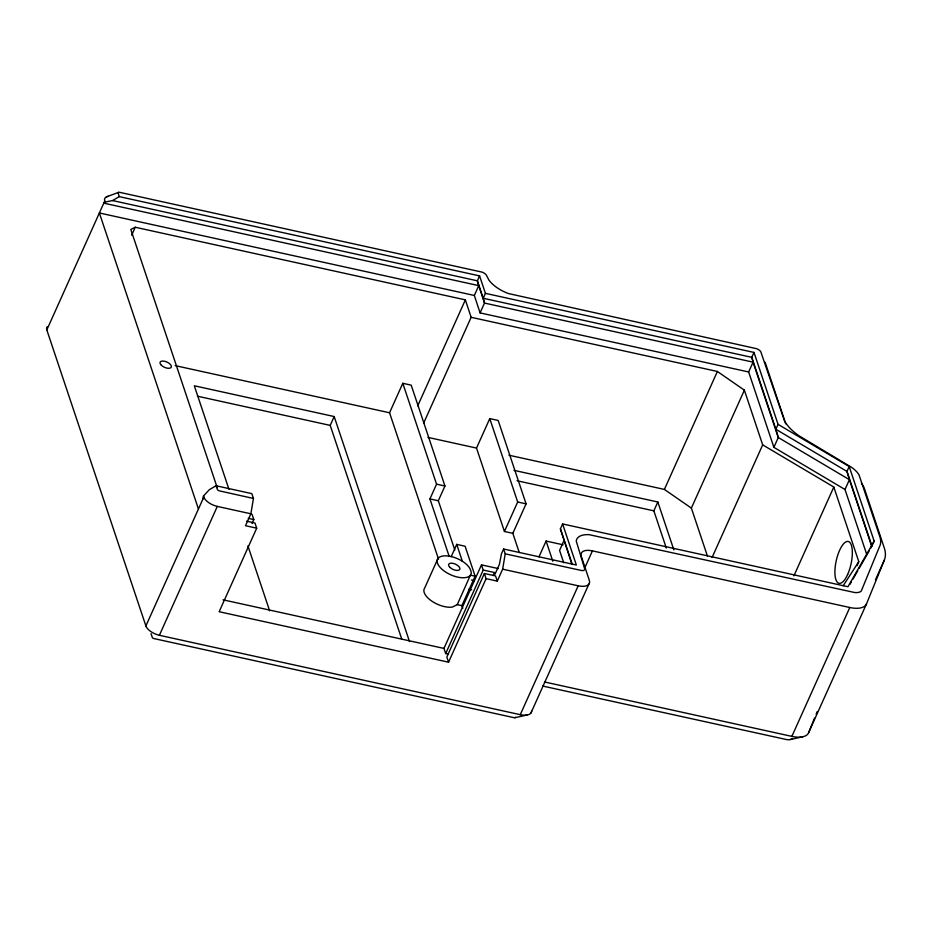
<?xml version="1.0" encoding="UTF-8"?>
<svg xmlns="http://www.w3.org/2000/svg" width="932" height="932" viewBox="0 0 932 932"><rect width="100%" height="100%" fill="white"/><g stroke="black" fill="none" stroke-linecap="round" stroke-linejoin="round"><path stroke-width="1.4" d="M486.108 578.644L497.292 581.114L495.568 575.941L484.372 573.483L486.108 578.644L448.56 662.186L219.16 611.718L256.708 528.176L245.512 525.718L250.871 513.788L253.446 498.457L251.838 493.634L216.026 485.758L209.339 489.684L203.467 496.022L202.861 499.156M497.292 581.114L502.651 569.172L505.226 553.841L503.618 549.018L576.349 565.025L562.613 523.959L847.957 586.741L874.169 541.154L849.192 466.513L778.057 424.351L753.988 352.424L485.421 293.347L479.584 275.895L119.261 196.629L112.574 200.555L105.083 202.081L103.79 203.153L478.757 285.635L484.5 303.063L480.085 312.896L748.652 371.973L773.875 447.337L844.998 489.498L866.807 554.645M544.451 681.956L791.874 736.385A23.009 10.939 24.2 0 0 808.603 732.715L814.545 718.129M816.164 714.157L817.248 711.5M808.603 732.715L866.527 603.831L884.34 560.074A60.964 28.997 24.2 0 0 884.235 547.783L864.43 488.636A30.768 14.632 24.2 0 0 861.366 483.102M531.648 711.267A15.308 7.281 24.2 0 1 520.266 714.681L159.384 635.286A12.244 5.825 24.2 0 1 145.893 625.943L46.81 329.928L104.734 201.044A12.244 5.825 24.2 0 1 108.333 196.314M131.68 235.202L135.245 227.245L465.359 299.871L471.138 317.299L423.559 423.314M145.893 625.943L203.805 497.059L203.467 496.022M159.384 635.286L217.307 506.402L250.871 513.788M252.036 523.551L253.819 519.578L252.094 514.417M401.843 639.399L330.219 425.4L334.192 416.546L194.31 385.778L228.969 489.323M438.518 559.072L389.553 412.771L402.799 383.297L411.198 385.149L444.948 486.003L438.32 500.752L454.816 550.02M417.722 405.863L465.359 299.871M479.584 275.895L477.37 280.812L478.757 285.635L474.341 295.467L480.085 312.896M485.421 293.347L483.219 298.263L484.5 303.063L753.068 362.152L778.29 437.516L849.425 479.677L871.676 546.175M449.177 556.392L429.932 498.9L436.56 484.162L402.799 383.297M512.833 533.337L504.433 531.485L476.52 448.082L489.766 418.596L498.166 420.448L526.079 503.851L512.833 533.337L519.24 552.49M437.982 558.443L424.736 587.917A18.372 8.738 24.2 0 0 431.574 600.965A18.372 8.738 24.2 0 0 452.381 607.07L457.262 604.635L471.359 573.04C470.509 566.551 464.975 562.602 459.651 559.701A18.372 8.738 24.2 0 0 437.982 558.443A18.372 8.738 24.2 0 0 448.851 573.902A18.372 8.738 24.2 0 0 470.509 575.16L475.134 576.174L461.876 605.66L462.773 608.328M451.193 556.672L456.715 544.381L465.103 546.234L475.134 576.174M448.478 654.194L445.682 653.577L443.947 648.416L481.495 564.874L498.282 568.567M445.682 653.577L483.219 570.046L481.495 564.874M484.372 573.483L446.836 657.025L448.56 662.186M504.433 531.485L517.679 502.01L489.766 418.596M503.618 549.018L501.404 553.934L499.401 564.396L494.985 574.228L494.414 572.504L483.219 570.046M493.226 575.16L494.414 572.504M538.964 556.893L546.082 541.049L563.114 544.801M571.782 563.837L560.4 528.875L562.613 523.959M563.988 540.572L559.573 550.393L563.697 562.718M584.737 567.984L592.426 550.882L849.798 607.501A23.009 10.939 24.2 0 0 866.527 603.831M520.266 714.681L578.19 585.797A15.308 7.281 24.2 0 0 589.292 580.263L581.312 556.416A15.308 7.281 24.2 0 1 592.426 550.882M530.937 713.038L588.861 584.154M666.298 548.016L653.856 510.841L657.829 501.998L513.963 470.345M508.93 455.212L664.388 489.417L717.384 371.472L744.377 390.17L762.691 444.879L833.814 487.04L858.791 561.681L857.009 565.654M753.988 352.424L751.786 357.34L753.068 362.152L748.652 371.973M707.4 555.973L691.369 508.103L744.377 390.17M712.071 557.499L762.691 444.879M778.057 424.351L775.855 429.268L778.29 437.516L773.875 447.337M793.913 575.825L833.814 487.04M849.192 466.513L846.978 471.429L849.425 479.677L844.998 489.498M870.546 548.529L874.169 541.154M791.874 736.385L849.798 607.501M875.474 579.797L884.34 560.074M849.996 584.259L851.417 581.789M852.838 579.331L857.789 570.71M859.211 568.24L869.125 550.998M843.157 585.762L858.791 561.681M135.245 227.245L130.806 229.458L217.191 487.553M106.388 196.897L118.504 192.4M790.289 739.542L802.79 736.781M514.872 717.698L526.871 715.065M112.574 200.555L477.37 280.812L483.219 298.263L751.786 357.34L775.855 429.268L846.978 471.429L871.956 546.059M474.341 295.467L99.374 212.974L198.446 508.988M471.138 317.299L717.384 371.472M175.193 365.624L389.553 412.771M427.928 437.388L476.52 448.082M197.409 396.182L330.219 425.4M517.039 480.749L653.856 510.841M436.56 484.162L444.948 486.003M517.679 502.01L526.079 503.851M429.932 498.9L438.32 500.752M253.446 498.457L219.288 490.849A2.365 1.13 24.2 0 1 217.447 489.58L216.026 485.758M505.226 553.841L581.999 570.594A5.429 2.586 24.2 0 0 584.783 569.207L576.256 541.108A25.199 11.988 24.2 0 1 589.187 534.677L854.656 592.519A13.165 6.256 24.2 0 0 861.25 591.074L880.286 544.766A51.155 24.337 24.2 0 0 880.227 537.869L859.048 474.982A20.935 9.961 24.2 0 0 851.743 467.456L798.747 435.64A40.6 19.304 24.2 0 1 784.593 421.054L760.733 351.585A5.429 2.586 24.2 0 0 756.504 348.661L508.488 293.557A25.199 11.988 24.2 0 1 488.857 279.961L486.329 275.057A5.429 2.586 24.2 0 0 482.1 272.121L119.354 192.272A2.365 1.13 24.2 0 0 118.143 192.877L119.261 196.629M502.651 569.172L578.19 585.797M248.227 518.343L253.819 519.578M246.584 521.174L254.972 523.015L256.708 528.176M471.441 580.019L474.237 580.636M468.866 589.175L471.662 589.793M457.262 604.635L461.876 605.66M223.051 599.824L443.947 648.416M542.634 686.034L787.039 739.67A10.811 5.138 24.2 0 0 792.456 738.482M664.388 489.417L691.369 508.103M785.734 423.85L765.778 364.226A15.308 7.281 24.2 0 0 764.555 361.896M657.829 501.998L673.859 549.892M560.4 528.875L572.306 564.466M546.082 541.049L552.827 561.204M456.715 544.381L462.388 561.344M334.192 416.546L409.521 641.6M247.924 545.942L269.639 610.833M104.734 201.044L105.083 202.081M151.031 633.62L152.417 637.768L153.407 638.455L514.254 717.722A3.064 1.456 24.2 0 0 515.676 717.291M46.81 329.928A12.244 5.825 24.2 0 1 47.159 326.817M217.307 506.402A12.244 5.825 24.2 0 1 203.805 497.059M449.981 567.46A6.128 2.913 24.2 0 0 459.674 569.592A6.128 2.913 24.2 0 0 453.092 563.359A6.128 2.913 24.2 0 0 449.981 567.46M847.654 574.45A21.436 7.584 -77.6 0 0 848.306 541.492A21.436 7.584 -77.6 0 0 834.909 571.281A21.436 7.584 -77.6 0 0 847.654 574.45M161.422 365.332A6.128 2.913 24.2 0 0 171.115 367.464A6.128 2.913 24.2 0 0 164.545 361.232A6.128 2.913 24.2 0 0 161.422 365.332"/></g></svg>
